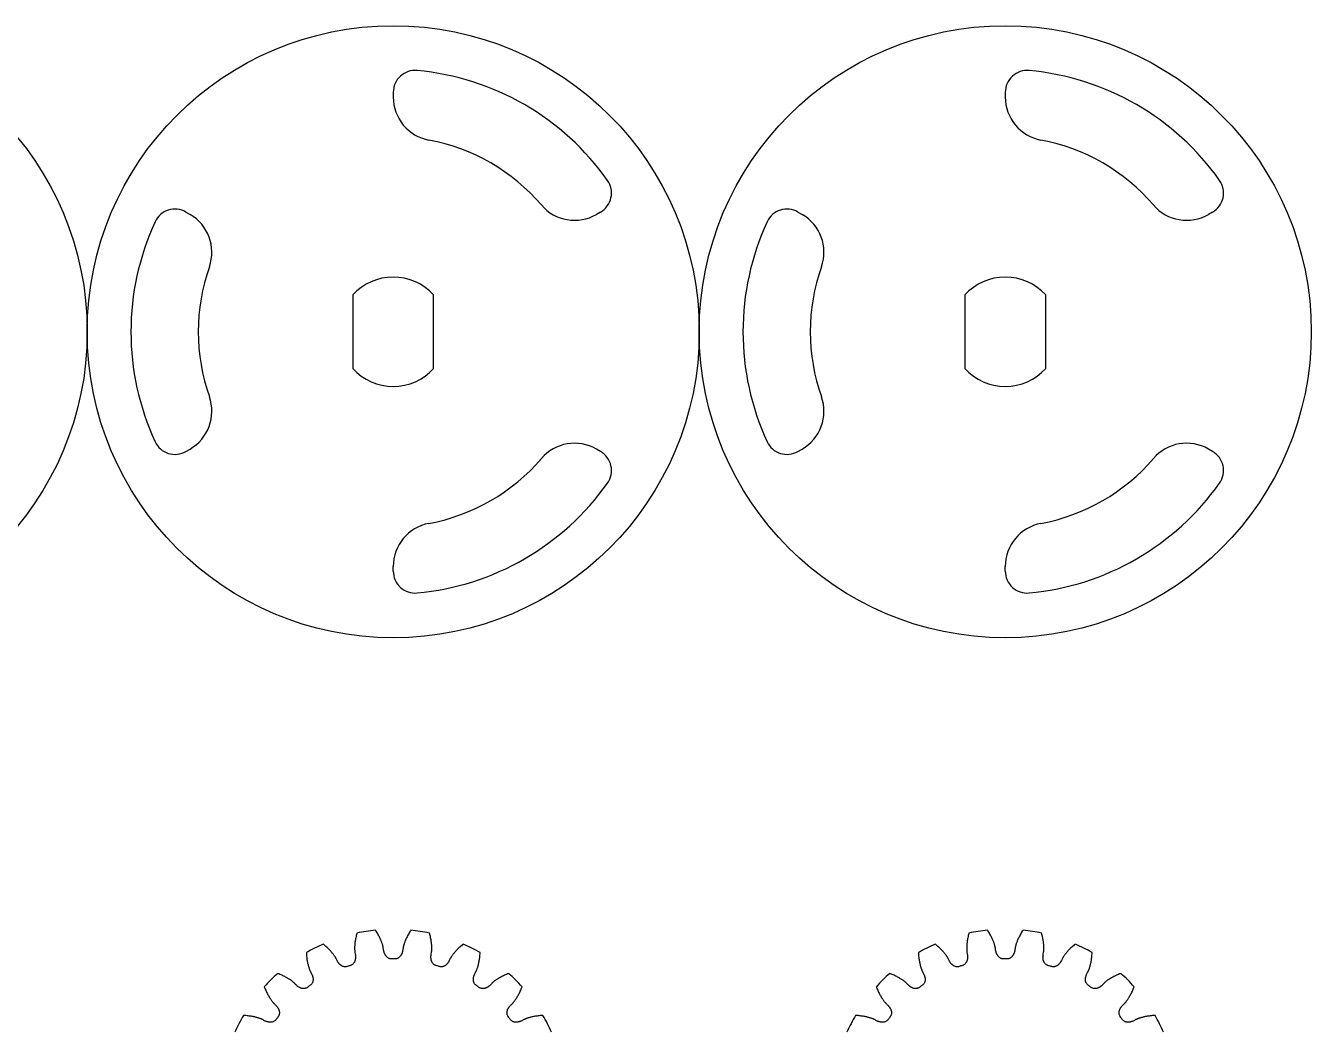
# Model space of a CAD drawing. Header units: millimetres. Extents: x 25309 to 26209, y 213925 to 214828.
# Drawn here: x 25655.6 to 25714.4, y 213979.7 to 214025.8 of the extents above; entities that cross this region are included whole.
import ezdxf

# ---------------------------------------------------------------- set-up
doc = ezdxf.new("R2010")
doc.units = ezdxf.units.MM

msp = doc.modelspace()

# ---------------------------------------------------------------- linework, layer by layer
at = {"color": 242, "linetype": 'Continuous', "lineweight": 25}
for p, q in [((25672.407, 214022.736), (25672.407, 214022.517)), ((25700.407, 214022.736), (25700.407, 214022.517)), ((25662.92, 214017.259), (25663.11, 214017.15)), ((25681.893, 214017.259), (25681.704, 214017.15)), ((25690.92, 214017.259), (25691.11, 214017.15)), ((25709.893, 214017.259), (25709.704, 214017.15)), ((25670.557, 214013.463), (25670.557, 214010.1)), ((25674.257, 214010.1), (25674.257, 214013.463)), ((25698.557, 214013.463), (25698.557, 214010.1)), ((25702.257, 214010.1), (25702.257, 214013.463)), ((25662.92, 214006.305), (25663.11, 214006.414)), ((25681.893, 214006.305), (25681.704, 214006.414)), ((25690.92, 214006.305), (25691.11, 214006.414)), ((25709.893, 214006.305), (25709.704, 214006.414)), ((25672.407, 214000.828), (25672.407, 214001.047)), ((25700.407, 214000.828), (25700.407, 214001.047))]:
    msp.add_line(p, q, dxfattribs=at)
for centre in [(25644.407, 214011.782), (25672.407, 214011.782), (25700.407, 214011.782)]:
    msp.add_circle(centre, 14, dxfattribs=at)
for centre, radius, start, end in [((25673.407, 214022.736), 1, 84.78409, 180), ((25672.407, 214011.782), 12, 35.21591, 84.78409), ((25701.407, 214022.736), 1, 84.78409, 180), ((25700.407, 214011.782), 12, 35.21591, 84.78409), ((25674.407, 214022.517), 2, 180, 259.4467), ((25702.407, 214022.517), 2, 180, 259.4467), ((25672.407, 214011.782), 8.92, 40.5533, 79.4467), ((25700.407, 214011.782), 8.92, 40.5533, 79.4467), ((25681.393, 214018.125), 1, 300, 35.21591), ((25709.393, 214018.125), 1, 300, 35.21591), ((25662.42, 214016.393), 1, 60, 155.21591), ((25680.704, 214018.882), 2, 220.5533, 300), ((25690.42, 214016.393), 1, 60, 155.21591), ((25708.704, 214018.882), 2, 220.5533, 300), ((25672.407, 214011.782), 12, 155.21591, 204.78409), ((25662.11, 214015.418), 2, 340.5533, 60), ((25700.407, 214011.782), 12, 155.21591, 204.78409), ((25690.11, 214015.418), 2, 340.5533, 60), ((25672.407, 214011.782), 8.92, 160.5533, 199.4467), ((25700.407, 214011.782), 8.92, 160.5533, 199.4467), ((25672.407, 214011.782), 2.5, 42.26858, 137.73142), ((25700.407, 214011.782), 2.5, 42.26858, 137.73142), ((25672.407, 214011.782), 2.5, 222.26858, 317.73142), ((25700.407, 214011.782), 2.5, 222.26858, 317.73142), ((25662.11, 214008.146), 2, 300, 19.4467), ((25690.11, 214008.146), 2, 300, 19.4467), ((25662.42, 214007.171), 1, 204.78409, 300), ((25690.42, 214007.171), 1, 204.78409, 300), ((25680.704, 214004.682), 2, 60, 139.4467), ((25681.393, 214005.439), 1, 324.78409, 60), ((25708.704, 214004.682), 2, 60, 139.4467), ((25709.393, 214005.439), 1, 324.78409, 60), ((25672.407, 214011.782), 8.92, 280.5533, 319.4467), ((25700.407, 214011.782), 8.92, 280.5533, 319.4467), ((25672.407, 214011.782), 12, 275.21591, 324.78409), ((25700.407, 214011.782), 12, 275.21591, 324.78409), ((25674.407, 214001.047), 2, 100.5533, 180), ((25702.407, 214001.047), 2, 100.5533, 180), ((25673.407, 214000.828), 1, 180, 275.21591), ((25701.407, 214000.828), 1, 180, 275.21591), ((25672.407, 213976.529), 7.92, 95.87739, 102.12261), ((25672.407, 213976.529), 7.92, 77.87739, 84.12261), ((25700.407, 213976.529), 7.92, 95.87739, 102.12261), ((25700.407, 213976.529), 7.92, 77.87739, 84.12261), ((25672.407, 213976.529), 7.92, 113.87739, 120.12261), ((25672.407, 213976.529), 7.92, 59.87739, 66.12261), ((25700.407, 213976.529), 7.92, 113.87739, 120.12261), ((25700.407, 213976.529), 7.92, 59.87739, 66.12261), ((25672.407, 213976.529), 7.92, 131.87739, 138.12261), ((25672.407, 213976.529), 7.92, 41.87739, 48.12261), ((25700.407, 213976.529), 7.92, 131.87739, 138.12261), ((25700.407, 213976.529), 7.92, 41.87739, 48.12261), ((25672.407, 213976.529), 7.92, 149.87739, 156.12261), ((25672.407, 213976.529), 7.92, 23.87739, 30.12261), ((25700.407, 213976.529), 7.92, 149.87739, 156.12261), ((25700.407, 213976.529), 7.92, 23.87739, 30.12261)]:
    msp.add_arc(centre, radius, start, end, dxfattribs=at)
for points in [[(25673.218, 213984.407), (25673.206, 213984.389), (25673.176, 213984.342), (25673.13, 213984.267), (25673.082, 213984.181), (25673.04, 213984.101), (25673.003, 213984.025), (25672.972, 213983.954), (25672.945, 213983.888), (25672.922, 213983.828), (25672.904, 213983.774), (25672.889, 213983.726), (25672.878, 213983.683), (25672.869, 213983.647), (25672.863, 213983.618), (25672.852, 213983.553), (25672.846, 213983.485), (25672.828, 213983.413), (25672.817, 213983.376), (25672.804, 213983.341), (25672.789, 213983.306), (25672.772, 213983.273), (25672.752, 213983.241), (25672.729, 213983.21), (25672.701, 213983.18), (25672.668, 213983.151), (25672.629, 213983.126), (25672.582, 213983.105), (25672.533, 213983.094), (25672.474, 213983.089), (25672.407, 213983.092), (25672.339, 213983.089), (25672.28, 213983.094), (25672.231, 213983.105), (25672.185, 213983.126), (25672.145, 213983.151), (25672.112, 213983.18), (25672.084, 213983.21), (25672.061, 213983.241), (25672.041, 213983.273), (25672.024, 213983.306), (25672.009, 213983.341), (25671.996, 213983.376), (25671.985, 213983.413), (25671.967, 213983.485), (25671.961, 213983.553), (25671.95, 213983.618), (25671.944, 213983.647), (25671.935, 213983.683), (25671.924, 213983.726), (25671.909, 213983.774), (25671.891, 213983.828), (25671.868, 213983.888), (25671.841, 213983.954), (25671.81, 213984.025), (25671.773, 213984.101), (25671.731, 213984.181), (25671.683, 213984.267), (25671.637, 213984.342), (25671.607, 213984.389), (25671.596, 213984.407)], [(25701.218, 213984.407), (25701.206, 213984.389), (25701.176, 213984.342), (25701.13, 213984.267), (25701.082, 213984.181), (25701.04, 213984.101), (25701.003, 213984.025), (25700.972, 213983.954), (25700.945, 213983.888), (25700.922, 213983.828), (25700.904, 213983.774), (25700.889, 213983.726), (25700.878, 213983.683), (25700.869, 213983.647), (25700.863, 213983.618), (25700.852, 213983.553), (25700.846, 213983.485), (25700.828, 213983.413), (25700.817, 213983.376), (25700.804, 213983.341), (25700.789, 213983.306), (25700.772, 213983.273), (25700.752, 213983.241), (25700.729, 213983.21), (25700.701, 213983.18), (25700.668, 213983.151), (25700.629, 213983.126), (25700.582, 213983.105), (25700.533, 213983.094), (25700.474, 213983.089), (25700.407, 213983.092), (25700.339, 213983.089), (25700.28, 213983.094), (25700.231, 213983.105), (25700.185, 213983.126), (25700.145, 213983.151), (25700.112, 213983.18), (25700.084, 213983.21), (25700.061, 213983.241), (25700.041, 213983.273), (25700.024, 213983.306), (25700.009, 213983.341), (25699.996, 213983.376), (25699.985, 213983.413), (25699.967, 213983.485), (25699.961, 213983.553), (25699.95, 213983.618), (25699.944, 213983.647), (25699.935, 213983.683), (25699.924, 213983.726), (25699.909, 213983.774), (25699.891, 213983.828), (25699.868, 213983.888), (25699.841, 213983.954), (25699.81, 213984.025), (25699.773, 213984.101), (25699.731, 213984.181), (25699.683, 213984.267), (25699.637, 213984.342), (25699.607, 213984.389), (25699.596, 213984.407)], [(25670.743, 213984.272), (25670.738, 213984.252), (25670.724, 213984.198), (25670.704, 213984.112), (25670.685, 213984.016), (25670.669, 213983.926), (25670.658, 213983.842), (25670.65, 213983.765), (25670.644, 213983.695), (25670.641, 213983.631), (25670.641, 213983.573), (25670.642, 213983.523), (25670.644, 213983.479), (25670.647, 213983.442), (25670.65, 213983.412), (25670.659, 213983.347), (25670.675, 213983.28), (25670.68, 213983.207), (25670.681, 213983.168), (25670.68, 213983.13), (25670.676, 213983.093), (25670.67, 213983.056), (25670.661, 213983.019), (25670.649, 213982.982), (25670.632, 213982.945), (25670.609, 213982.908), (25670.579, 213982.871), (25670.541, 213982.838), (25670.498, 213982.812), (25670.444, 213982.789), (25670.378, 213982.771), (25670.315, 213982.747), (25670.257, 213982.733), (25670.207, 213982.729), (25670.157, 213982.734), (25670.111, 213982.746), (25670.071, 213982.763), (25670.035, 213982.783), (25670.004, 213982.806), (25669.975, 213982.83), (25669.948, 213982.856), (25669.923, 213982.885), (25669.9, 213982.914), (25669.878, 213982.946), (25669.839, 213983.009), (25669.813, 213983.072), (25669.782, 213983.13), (25669.767, 213983.156), (25669.748, 213983.188), (25669.724, 213983.224), (25669.695, 213983.266), (25669.66, 213983.312), (25669.62, 213983.362), (25669.574, 213983.416), (25669.523, 213983.473), (25669.464, 213983.534), (25669.399, 213983.598), (25669.327, 213983.664), (25669.26, 213983.722), (25669.217, 213983.758), (25669.201, 213983.771)], [(25675.612, 213983.771), (25675.596, 213983.758), (25675.553, 213983.722), (25675.486, 213983.664), (25675.414, 213983.598), (25675.349, 213983.534), (25675.291, 213983.473), (25675.239, 213983.416), (25675.193, 213983.362), (25675.153, 213983.312), (25675.119, 213983.266), (25675.09, 213983.224), (25675.066, 213983.188), (25675.046, 213983.156), (25675.031, 213983.13), (25675.001, 213983.072), (25674.974, 213983.009), (25674.935, 213982.946), (25674.913, 213982.914), (25674.89, 213982.885), (25674.865, 213982.856), (25674.838, 213982.83), (25674.81, 213982.806), (25674.778, 213982.783), (25674.742, 213982.763), (25674.702, 213982.746), (25674.656, 213982.734), (25674.606, 213982.729), (25674.556, 213982.733), (25674.498, 213982.747), (25674.435, 213982.771), (25674.37, 213982.789), (25674.315, 213982.812), (25674.272, 213982.838), (25674.234, 213982.871), (25674.204, 213982.908), (25674.182, 213982.945), (25674.165, 213982.982), (25674.152, 213983.019), (25674.143, 213983.056), (25674.137, 213983.093), (25674.134, 213983.13), (25674.132, 213983.168), (25674.133, 213983.207), (25674.139, 213983.28), (25674.154, 213983.347), (25674.163, 213983.412), (25674.167, 213983.442), (25674.169, 213983.479), (25674.172, 213983.523), (25674.172, 213983.573), (25674.172, 213983.631), (25674.169, 213983.695), (25674.164, 213983.765), (25674.155, 213983.842), (25674.144, 213983.926), (25674.129, 213984.016), (25674.109, 213984.112), (25674.089, 213984.198), (25674.075, 213984.252), (25674.07, 213984.272)], [(25698.743, 213984.272), (25698.738, 213984.252), (25698.724, 213984.198), (25698.704, 213984.112), (25698.685, 213984.016), (25698.669, 213983.926), (25698.658, 213983.842), (25698.65, 213983.765), (25698.644, 213983.695), (25698.641, 213983.631), (25698.641, 213983.573), (25698.642, 213983.523), (25698.644, 213983.479), (25698.647, 213983.442), (25698.65, 213983.412), (25698.659, 213983.347), (25698.675, 213983.28), (25698.68, 213983.207), (25698.681, 213983.168), (25698.68, 213983.13), (25698.676, 213983.093), (25698.67, 213983.056), (25698.661, 213983.019), (25698.649, 213982.982), (25698.632, 213982.945), (25698.609, 213982.908), (25698.579, 213982.871), (25698.541, 213982.838), (25698.498, 213982.812), (25698.444, 213982.789), (25698.378, 213982.771), (25698.315, 213982.747), (25698.257, 213982.733), (25698.207, 213982.729), (25698.157, 213982.734), (25698.111, 213982.746), (25698.071, 213982.763), (25698.035, 213982.783), (25698.004, 213982.806), (25697.975, 213982.83), (25697.948, 213982.856), (25697.923, 213982.885), (25697.9, 213982.914), (25697.878, 213982.946), (25697.839, 213983.009), (25697.813, 213983.072), (25697.782, 213983.13), (25697.767, 213983.156), (25697.748, 213983.188), (25697.724, 213983.224), (25697.695, 213983.266), (25697.66, 213983.312), (25697.62, 213983.362), (25697.574, 213983.416), (25697.523, 213983.473), (25697.464, 213983.534), (25697.399, 213983.598), (25697.327, 213983.664), (25697.26, 213983.722), (25697.217, 213983.758), (25697.201, 213983.771)], [(25703.612, 213983.771), (25703.596, 213983.758), (25703.553, 213983.722), (25703.486, 213983.664), (25703.414, 213983.598), (25703.349, 213983.534), (25703.291, 213983.473), (25703.239, 213983.416), (25703.193, 213983.362), (25703.153, 213983.312), (25703.119, 213983.266), (25703.09, 213983.224), (25703.066, 213983.188), (25703.046, 213983.156), (25703.031, 213983.13), (25703.001, 213983.072), (25702.974, 213983.009), (25702.935, 213982.946), (25702.913, 213982.914), (25702.89, 213982.885), (25702.865, 213982.856), (25702.838, 213982.83), (25702.81, 213982.806), (25702.778, 213982.783), (25702.742, 213982.763), (25702.702, 213982.746), (25702.656, 213982.734), (25702.606, 213982.729), (25702.556, 213982.733), (25702.498, 213982.747), (25702.435, 213982.771), (25702.37, 213982.789), (25702.315, 213982.812), (25702.272, 213982.838), (25702.234, 213982.871), (25702.204, 213982.908), (25702.182, 213982.945), (25702.165, 213982.982), (25702.152, 213983.019), (25702.143, 213983.056), (25702.137, 213983.093), (25702.134, 213983.13), (25702.132, 213983.168), (25702.133, 213983.207), (25702.139, 213983.28), (25702.154, 213983.347), (25702.163, 213983.412), (25702.167, 213983.442), (25702.169, 213983.479), (25702.172, 213983.523), (25702.172, 213983.573), (25702.172, 213983.631), (25702.169, 213983.695), (25702.164, 213983.765), (25702.155, 213983.842), (25702.144, 213983.926), (25702.129, 213984.016), (25702.109, 213984.112), (25702.089, 213984.198), (25702.075, 213984.252), (25702.07, 213984.272)], [(25668.432, 213983.379), (25668.433, 213983.358), (25668.436, 213983.302), (25668.444, 213983.214), (25668.455, 213983.117), (25668.468, 213983.027), (25668.483, 213982.944), (25668.499, 213982.868), (25668.516, 213982.799), (25668.533, 213982.737), (25668.55, 213982.683), (25668.567, 213982.635), (25668.582, 213982.594), (25668.596, 213982.56), (25668.609, 213982.532), (25668.638, 213982.473), (25668.673, 213982.414), (25668.701, 213982.346), (25668.714, 213982.31), (25668.724, 213982.273), (25668.732, 213982.237), (25668.738, 213982.2), (25668.741, 213982.162), (25668.74, 213982.123), (25668.736, 213982.083), (25668.725, 213982.04), (25668.708, 213981.996), (25668.683, 213981.952), (25668.65, 213981.914), (25668.605, 213981.876), (25668.548, 213981.839), (25668.496, 213981.796), (25668.445, 213981.765), (25668.399, 213981.746), (25668.349, 213981.735), (25668.302, 213981.733), (25668.259, 213981.736), (25668.219, 213981.744), (25668.181, 213981.756), (25668.146, 213981.77), (25668.113, 213981.787), (25668.081, 213981.806), (25668.05, 213981.827), (25668.019, 213981.851), (25667.963, 213981.898), (25667.918, 213981.95), (25667.871, 213981.996), (25667.848, 213982.016), (25667.82, 213982.04), (25667.786, 213982.068), (25667.745, 213982.098), (25667.699, 213982.131), (25667.645, 213982.166), (25667.585, 213982.204), (25667.518, 213982.242), (25667.443, 213982.282), (25667.362, 213982.323), (25667.273, 213982.363), (25667.191, 213982.398), (25667.139, 213982.418), (25667.12, 213982.426)], [(25677.694, 213982.426), (25677.674, 213982.418), (25677.622, 213982.398), (25677.54, 213982.363), (25677.451, 213982.323), (25677.37, 213982.282), (25677.296, 213982.242), (25677.228, 213982.204), (25677.168, 213982.166), (25677.115, 213982.131), (25677.068, 213982.098), (25677.027, 213982.068), (25676.993, 213982.04), (25676.965, 213982.016), (25676.943, 213981.996), (25676.896, 213981.95), (25676.851, 213981.898), (25676.794, 213981.851), (25676.764, 213981.827), (25676.732, 213981.806), (25676.7, 213981.787), (25676.667, 213981.77), (25676.632, 213981.756), (25676.594, 213981.744), (25676.554, 213981.736), (25676.511, 213981.733), (25676.464, 213981.735), (25676.414, 213981.746), (25676.368, 213981.765), (25676.317, 213981.796), (25676.265, 213981.839), (25676.208, 213981.876), (25676.163, 213981.914), (25676.13, 213981.952), (25676.105, 213981.996), (25676.088, 213982.04), (25676.078, 213982.083), (25676.073, 213982.123), (25676.072, 213982.162), (25676.075, 213982.2), (25676.081, 213982.237), (25676.089, 213982.273), (25676.1, 213982.31), (25676.113, 213982.346), (25676.14, 213982.414), (25676.175, 213982.473), (25676.204, 213982.532), (25676.217, 213982.56), (25676.231, 213982.594), (25676.246, 213982.635), (25676.263, 213982.683), (25676.28, 213982.737), (25676.297, 213982.799), (25676.314, 213982.868), (25676.33, 213982.944), (25676.345, 213983.027), (25676.358, 213983.117), (25676.369, 213983.214), (25676.377, 213983.302), (25676.38, 213983.358), (25676.381, 213983.379)], [(25696.432, 213983.379), (25696.433, 213983.358), (25696.436, 213983.302), (25696.444, 213983.214), (25696.455, 213983.117), (25696.468, 213983.027), (25696.483, 213982.944), (25696.499, 213982.868), (25696.516, 213982.799), (25696.533, 213982.737), (25696.55, 213982.683), (25696.567, 213982.635), (25696.582, 213982.594), (25696.596, 213982.56), (25696.609, 213982.532), (25696.638, 213982.473), (25696.673, 213982.414), (25696.701, 213982.346), (25696.714, 213982.31), (25696.724, 213982.273), (25696.732, 213982.237), (25696.738, 213982.2), (25696.741, 213982.162), (25696.74, 213982.123), (25696.736, 213982.083), (25696.725, 213982.04), (25696.708, 213981.996), (25696.683, 213981.952), (25696.65, 213981.914), (25696.605, 213981.876), (25696.548, 213981.839), (25696.496, 213981.796), (25696.445, 213981.765), (25696.399, 213981.746), (25696.349, 213981.735), (25696.302, 213981.733), (25696.259, 213981.736), (25696.219, 213981.744), (25696.181, 213981.756), (25696.146, 213981.77), (25696.113, 213981.787), (25696.081, 213981.806), (25696.05, 213981.827), (25696.019, 213981.851), (25695.963, 213981.898), (25695.918, 213981.95), (25695.871, 213981.996), (25695.848, 213982.016), (25695.82, 213982.04), (25695.786, 213982.068), (25695.745, 213982.098), (25695.699, 213982.131), (25695.645, 213982.166), (25695.585, 213982.204), (25695.518, 213982.242), (25695.443, 213982.282), (25695.362, 213982.323), (25695.273, 213982.363), (25695.191, 213982.398), (25695.139, 213982.418), (25695.12, 213982.426)], [(25705.694, 213982.426), (25705.674, 213982.418), (25705.622, 213982.398), (25705.54, 213982.363), (25705.451, 213982.323), (25705.37, 213982.282), (25705.296, 213982.242), (25705.228, 213982.204), (25705.168, 213982.166), (25705.115, 213982.131), (25705.068, 213982.098), (25705.027, 213982.068), (25704.993, 213982.04), (25704.965, 213982.016), (25704.943, 213981.996), (25704.896, 213981.95), (25704.851, 213981.898), (25704.794, 213981.851), (25704.764, 213981.827), (25704.732, 213981.806), (25704.7, 213981.787), (25704.667, 213981.77), (25704.632, 213981.756), (25704.594, 213981.744), (25704.554, 213981.736), (25704.511, 213981.733), (25704.464, 213981.735), (25704.414, 213981.746), (25704.368, 213981.765), (25704.317, 213981.796), (25704.265, 213981.839), (25704.208, 213981.876), (25704.163, 213981.914), (25704.13, 213981.952), (25704.105, 213981.996), (25704.088, 213982.04), (25704.078, 213982.083), (25704.073, 213982.123), (25704.072, 213982.162), (25704.075, 213982.2), (25704.081, 213982.237), (25704.089, 213982.273), (25704.1, 213982.31), (25704.113, 213982.346), (25704.14, 213982.414), (25704.175, 213982.473), (25704.204, 213982.532), (25704.217, 213982.56), (25704.231, 213982.594), (25704.246, 213982.635), (25704.263, 213982.683), (25704.28, 213982.737), (25704.297, 213982.799), (25704.314, 213982.868), (25704.33, 213982.944), (25704.345, 213983.027), (25704.358, 213983.117), (25704.369, 213983.214), (25704.377, 213983.302), (25704.38, 213983.358), (25704.381, 213983.379)], [(25666.51, 213981.816), (25666.517, 213981.796), (25666.538, 213981.744), (25666.572, 213981.662), (25666.613, 213981.574), (25666.653, 213981.492), (25666.693, 213981.418), (25666.732, 213981.35), (25666.769, 213981.29), (25666.804, 213981.237), (25666.837, 213981.19), (25666.868, 213981.149), (25666.895, 213981.115), (25666.919, 213981.087), (25666.94, 213981.065), (25666.985, 213981.018), (25667.037, 213980.973), (25667.084, 213980.916), (25667.108, 213980.886), (25667.129, 213980.854), (25667.148, 213980.822), (25667.165, 213980.789), (25667.179, 213980.754), (25667.191, 213980.716), (25667.199, 213980.676), (25667.203, 213980.633), (25667.2, 213980.586), (25667.189, 213980.536), (25667.17, 213980.49), (25667.139, 213980.439), (25667.096, 213980.387), (25667.059, 213980.33), (25667.021, 213980.285), (25666.983, 213980.252), (25666.939, 213980.227), (25666.895, 213980.21), (25666.853, 213980.2), (25666.812, 213980.195), (25666.773, 213980.194), (25666.735, 213980.197), (25666.698, 213980.203), (25666.662, 213980.211), (25666.625, 213980.222), (25666.589, 213980.235), (25666.521, 213980.262), (25666.462, 213980.297), (25666.403, 213980.326), (25666.376, 213980.339), (25666.341, 213980.353), (25666.3, 213980.369), (25666.252, 213980.385), (25666.198, 213980.402), (25666.136, 213980.419), (25666.067, 213980.436), (25665.991, 213980.452), (25665.908, 213980.467), (25665.818, 213980.48), (25665.721, 213980.491), (25665.633, 213980.499), (25665.577, 213980.502), (25665.556, 213980.503)], [(25679.257, 213980.503), (25679.236, 213980.502), (25679.18, 213980.499), (25679.092, 213980.491), (25678.995, 213980.48), (25678.905, 213980.467), (25678.822, 213980.452), (25678.746, 213980.436), (25678.677, 213980.419), (25678.615, 213980.402), (25678.561, 213980.385), (25678.513, 213980.369), (25678.472, 213980.353), (25678.438, 213980.339), (25678.41, 213980.326), (25678.351, 213980.297), (25678.292, 213980.262), (25678.224, 213980.235), (25678.188, 213980.222), (25678.151, 213980.211), (25678.115, 213980.203), (25678.078, 213980.197), (25678.04, 213980.194), (25678.001, 213980.195), (25677.961, 213980.2), (25677.918, 213980.21), (25677.874, 213980.227), (25677.83, 213980.252), (25677.792, 213980.285), (25677.754, 213980.33), (25677.717, 213980.387), (25677.674, 213980.439), (25677.643, 213980.49), (25677.624, 213980.536), (25677.613, 213980.586), (25677.611, 213980.633), (25677.614, 213980.676), (25677.622, 213980.716), (25677.634, 213980.754), (25677.648, 213980.789), (25677.665, 213980.822), (25677.684, 213980.854), (25677.705, 213980.886), (25677.729, 213980.916), (25677.776, 213980.973), (25677.828, 213981.018), (25677.874, 213981.065), (25677.894, 213981.087), (25677.918, 213981.115), (25677.946, 213981.149), (25677.976, 213981.19), (25678.009, 213981.237), (25678.044, 213981.29), (25678.082, 213981.35), (25678.12, 213981.418), (25678.16, 213981.492), (25678.201, 213981.574), (25678.241, 213981.662), (25678.276, 213981.744), (25678.296, 213981.796), (25678.304, 213981.816)], [(25694.51, 213981.816), (25694.517, 213981.796), (25694.538, 213981.744), (25694.572, 213981.662), (25694.613, 213981.574), (25694.653, 213981.492), (25694.693, 213981.418), (25694.732, 213981.35), (25694.769, 213981.29), (25694.804, 213981.237), (25694.837, 213981.19), (25694.868, 213981.149), (25694.895, 213981.115), (25694.919, 213981.087), (25694.94, 213981.065), (25694.985, 213981.018), (25695.037, 213980.973), (25695.084, 213980.916), (25695.108, 213980.886), (25695.129, 213980.854), (25695.148, 213980.822), (25695.165, 213980.789), (25695.179, 213980.754), (25695.191, 213980.716), (25695.199, 213980.676), (25695.203, 213980.633), (25695.2, 213980.586), (25695.189, 213980.536), (25695.17, 213980.49), (25695.139, 213980.439), (25695.096, 213980.387), (25695.059, 213980.33), (25695.021, 213980.285), (25694.983, 213980.252), (25694.939, 213980.227), (25694.895, 213980.21), (25694.853, 213980.2), (25694.812, 213980.195), (25694.773, 213980.194), (25694.735, 213980.197), (25694.698, 213980.203), (25694.662, 213980.211), (25694.625, 213980.222), (25694.589, 213980.235), (25694.521, 213980.262), (25694.462, 213980.297), (25694.403, 213980.326), (25694.376, 213980.339), (25694.341, 213980.353), (25694.3, 213980.369), (25694.252, 213980.385), (25694.198, 213980.402), (25694.136, 213980.419), (25694.067, 213980.436), (25693.991, 213980.452), (25693.908, 213980.467), (25693.818, 213980.48), (25693.721, 213980.491), (25693.633, 213980.499), (25693.577, 213980.502), (25693.556, 213980.503)], [(25707.257, 213980.503), (25707.236, 213980.502), (25707.18, 213980.499), (25707.092, 213980.491), (25706.995, 213980.48), (25706.905, 213980.467), (25706.822, 213980.452), (25706.746, 213980.436), (25706.677, 213980.419), (25706.615, 213980.402), (25706.561, 213980.385), (25706.513, 213980.369), (25706.472, 213980.353), (25706.438, 213980.339), (25706.41, 213980.326), (25706.351, 213980.297), (25706.292, 213980.262), (25706.224, 213980.235), (25706.188, 213980.222), (25706.151, 213980.211), (25706.115, 213980.203), (25706.078, 213980.197), (25706.04, 213980.194), (25706.001, 213980.195), (25705.961, 213980.2), (25705.918, 213980.21), (25705.874, 213980.227), (25705.83, 213980.252), (25705.792, 213980.285), (25705.754, 213980.33), (25705.717, 213980.387), (25705.674, 213980.439), (25705.643, 213980.49), (25705.624, 213980.536), (25705.613, 213980.586), (25705.611, 213980.633), (25705.614, 213980.676), (25705.622, 213980.716), (25705.634, 213980.754), (25705.648, 213980.789), (25705.665, 213980.822), (25705.684, 213980.854), (25705.705, 213980.886), (25705.729, 213980.916), (25705.776, 213980.973), (25705.828, 213981.018), (25705.874, 213981.065), (25705.894, 213981.087), (25705.918, 213981.115), (25705.946, 213981.149), (25705.976, 213981.19), (25706.009, 213981.237), (25706.044, 213981.29), (25706.082, 213981.35), (25706.12, 213981.418), (25706.16, 213981.492), (25706.201, 213981.574), (25706.241, 213981.662), (25706.276, 213981.744), (25706.296, 213981.796), (25706.304, 213981.816)]]:
    msp.add_open_spline(points, degree=3, knots=[0.1012761, 0.1012761, 0.1012761, 0.1012761, 0.1163801, 0.1414342, 0.1648718, 0.1866931, 0.206898, 0.2254865, 0.2424586, 0.2578143, 0.2715536, 0.2836765, 0.2941831, 0.3030732, 0.310347, 0.3160044, 0.3500768, 0.3595677, 0.3688031, 0.3778444, 0.386769, 0.3956756, 0.4046888, 0.4139629, 0.4236827, 0.4340512, 0.4452559, 0.4574014, 0.4704198, 0.4810668, 0.5, 0.5189332, 0.5295802, 0.5425986, 0.5547441, 0.5659488, 0.5763173, 0.5860371, 0.5953112, 0.6043244, 0.613231, 0.6221556, 0.6311969, 0.6404323, 0.6499232, 0.6839956, 0.689653, 0.6969268, 0.7058169, 0.7163235, 0.7284464, 0.7421857, 0.7575414, 0.7745135, 0.793102, 0.8133069, 0.8351282, 0.8585658, 0.8836199, 0.8987239, 0.8987239, 0.8987239, 0.8987239], dxfattribs=at)

doc.saveas('drawing.dxf')
